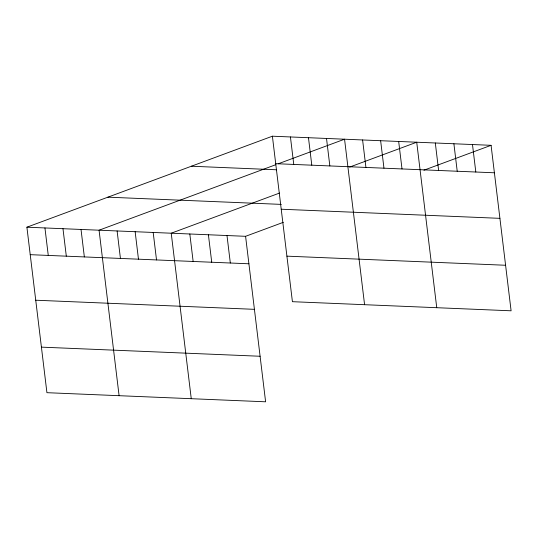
<?xml version="1.0" encoding="UTF-8"?>
<svg xmlns="http://www.w3.org/2000/svg" width="538" height="538" viewBox="0 0 538 538"><rect width="100%" height="100%" fill="white"/><g stroke="black" fill="none" stroke-linecap="round" stroke-linejoin="round"><path stroke-width="0.81" d="M283.391 222.295L245.584 236.31L265.611 401.799L46.927 392.686L26.9 227.197L272.389 136.201L491.073 145.314L511.1 310.803L292.416 301.69L272.389 136.201M275.886 164.662L99.066 230.203L119.093 395.692M278.2 163.801L344.555 139.208L364.582 304.696M279.558 193.055L171.232 233.21L191.259 398.698M349.599 167.096L416.721 142.22L436.748 307.709M423.951 170.196L491.073 145.314M275.712 163.68L494.402 172.792M191.38 166.229L276.666 169.786M107.909 197.17L281.34 204.393M281.226 209.221L499.91 218.341M26.9 227.197L245.584 236.31M286.902 256.149L505.585 265.261M30.222 254.669L248.912 263.788M35.737 300.217L254.42 309.33M41.413 347.138L260.096 356.257M472.485 144.54L475.814 172.019M453.897 143.767L457.219 171.245M435.309 142.994L438.631 170.472M398.678 141.467L402.007 168.945M380.635 140.714L383.964 168.192M362.599 139.961L365.921 167.439M326.512 138.461L329.841 165.933M308.469 137.708L311.798 165.186M290.433 136.955L293.755 164.433M226.996 235.536L230.325 263.015M208.408 234.756L211.73 262.235M189.82 233.983L193.142 261.461M153.189 232.456L156.518 259.935M135.146 231.703L138.474 259.181M117.109 230.957L120.431 258.435M81.023 229.45L84.352 256.929M62.98 228.697L66.308 256.175M44.943 227.944L48.265 255.422"/></g></svg>
